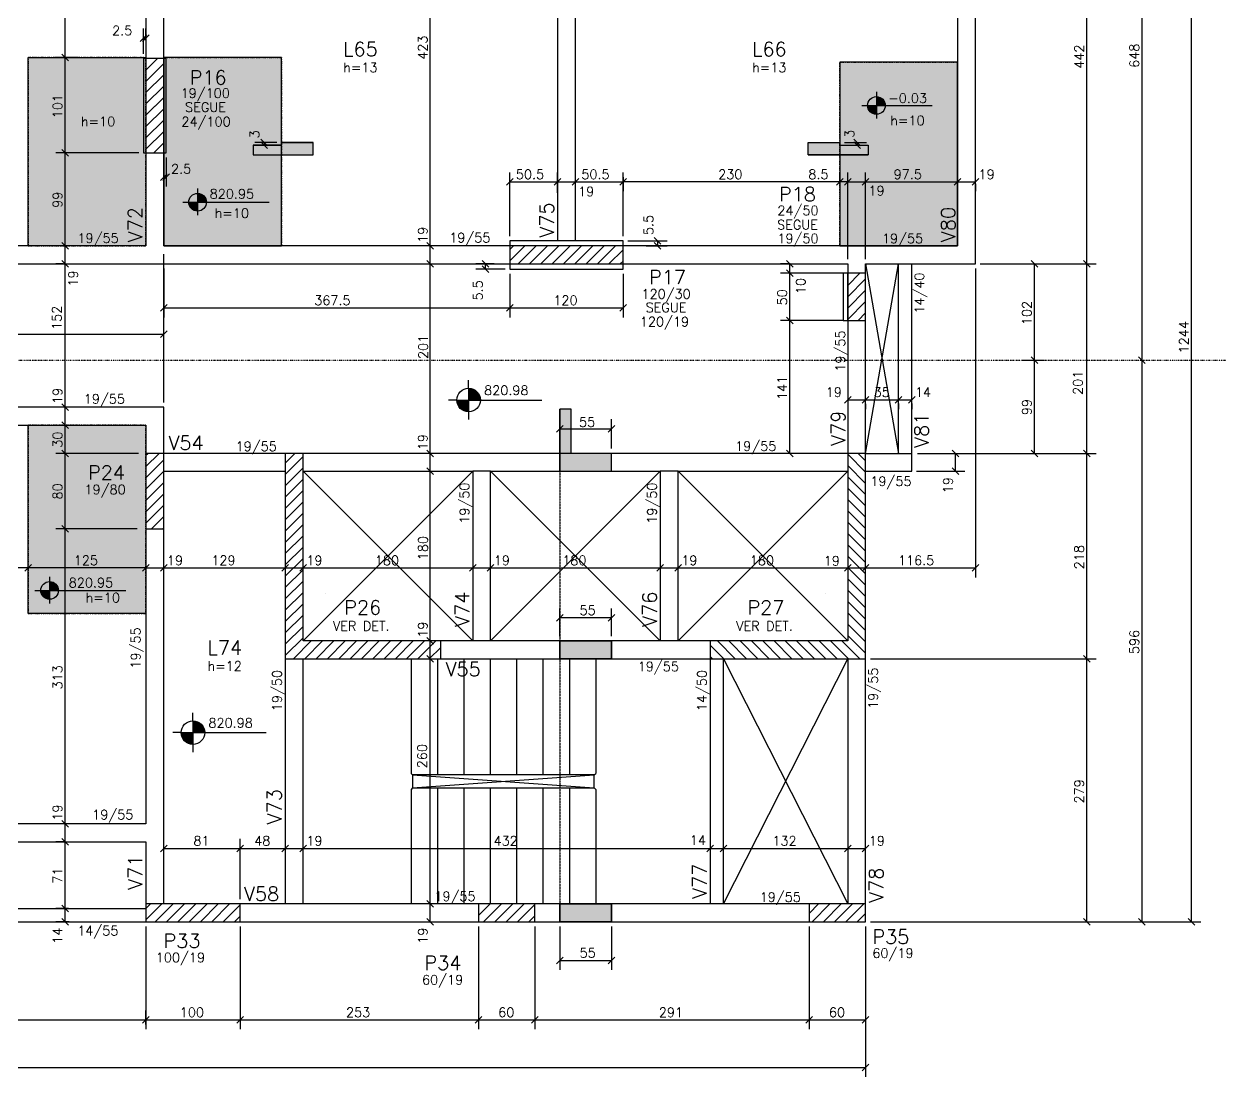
# Model space of a CAD drawing. Extents: x 2105 to 8289, y 869 to 3839.
# Drawn here: x 5250 to 6525, y 1930 to 3047 of the extents above; entities that cross this region are included whole.
import ezdxf

# ---------------------------------------------------------------- set-up
doc = ezdxf.new("R2010")
doc.units = 0
doc.header["$MEASUREMENT"] = 0
doc.linetypes.add('ESTILO_TQS_0004', pattern=[2, 0.5, -0.4, 0.1, -0.4, 0.1, -0.5])
doc.linetypes.add('ESTILO_TQS_0005', pattern=[0.4, 0.3, -0.1])
for name, color, linetype in [('1', 1, 'CONTINUOUS'), ('2', 2, 'CONTINUOUS'), ('3', 3, 'CONTINUOUS'), ('4', 4, 'CONTINUOUS'), ('6', 6, 'CONTINUOUS'), ('7', 7, 'CONTINUOUS'), ('8', 8, 'CONTINUOUS'), ('9', 9, 'CONTINUOUS')]:
    doc.layers.add(name, color=color, linetype=linetype)
doc.styles.get("Standard").update_dxf_attribs({"font": 'ROMANS.SHX'})

msp = doc.modelspace()

# ---------------------------------------------------------------- linework, layer by layer
at = {"layer": '1', "linetype": 'Continuous'}
for p, q in [((5545.86, 2393.021), (5725.86, 2573.021)), ((5545.86, 2573.021), (5725.86, 2393.021)), ((5545.86, 2393.021), (5725.86, 2573.021)), ((5545.86, 2573.021), (5725.86, 2393.021)), ((5744.86, 2393.021), (5924.86, 2573.021)), ((5744.86, 2573.021), (5924.86, 2393.021)), ((5744.86, 2393.021), (5924.86, 2573.021)), ((5744.86, 2573.021), (5924.86, 2393.021)), ((5943.86, 2393.021), (6123.86, 2573.021)), ((5943.86, 2573.021), (6123.86, 2393.021)), ((5943.86, 2393.021), (6123.86, 2573.021)), ((5943.86, 2573.021), (6123.86, 2393.021)), ((5991.86, 2114.021), (6123.86, 2374.021)), ((5991.86, 2374.021), (6123.86, 2114.021)), ((5991.86, 2114.021), (6123.86, 2374.021)), ((5991.86, 2374.021), (6123.86, 2114.021))]:
    msp.add_line(p, q, dxfattribs=at)
at = {"layer": '2', "linetype": 'Continuous'}
for p, q in [((5372.824466, 3029.117384), (5379.895534, 3036.188452)), ((5375.324466, 3029.117384), (5382.395534, 3036.188452)), ((5296.736779, 3008.485466), (5289.665711, 3015.556534)), ((5296.736779, 3008.485466), (5289.665711, 3015.556534)), ((5388.36, 2961.021), (5388.36, 2961.021)), ((5500.8866, 2925.372415), (5507.957668, 2918.301348)), ((5500.8866, 2922.372415), (5507.957668, 2915.301348)), ((6130.255215, 2925.372415), (6137.326283, 2918.301348)), ((6130.255215, 2922.372415), (6137.326283, 2915.301348)), ((5296.736779, 2907.485466), (5289.665711, 2914.556534)), ((5296.736779, 2907.485466), (5289.665711, 2914.556534)), ((5296.736779, 2907.485466), (5289.665711, 2914.556534)), ((5401.395534, 2888.575436), (5394.324466, 2881.504368)), ((5403.895534, 2888.575436), (5396.824466, 2881.504368)), ((5761.824466, 2876.480932), (5768.895534, 2883.552)), ((5812.324466, 2876.480932), (5819.395534, 2883.552)), ((5812.324466, 2876.480932), (5819.395534, 2883.552)), ((5831.324466, 2876.480932), (5838.395534, 2883.552)), ((5831.324466, 2876.480932), (5838.395534, 2883.552)), ((5881.824466, 2876.480932), (5888.895534, 2883.552)), ((5881.824466, 2876.480932), (5888.895534, 2883.552)), ((5888.895534, 2883.552), (5881.824466, 2876.480932)), ((6118.895534, 2883.552), (6111.824466, 2876.480932)), ((6118.895534, 2883.552), (6111.824466, 2876.480932)), ((6120.324466, 2876.480932), (6127.395534, 2883.552)), ((6120.324466, 2876.480932), (6127.395534, 2883.552)), ((6127.395534, 2883.552), (6120.324466, 2876.480932)), ((6139.324466, 2876.480932), (6146.395534, 2883.552)), ((6139.324466, 2876.480932), (6146.395534, 2883.552)), ((6236.824466, 2876.480932), (6243.895534, 2883.552)), ((6236.824466, 2876.480932), (6243.895534, 2883.552)), ((6255.824466, 2876.480932), (6262.895534, 2883.552)), ((5918.529703, 2821.056534), (5925.600771, 2813.985466)), ((5296.736779, 2808.485466), (5289.665711, 2815.556534)), ((5296.736779, 2808.485466), (5289.665711, 2815.556534)), ((5296.736779, 2808.485466), (5289.665711, 2815.556534)), ((5296.736779, 2808.485466), (5289.665711, 2815.556534)), ((5684.280328, 2808.485466), (5677.20926, 2815.556534)), ((5684.280328, 2808.485466), (5677.20926, 2815.556534)), ((5918.529703, 2815.556534), (5925.600771, 2808.485466)), ((5296.736779, 2789.485466), (5289.665711, 2796.556534)), ((5296.736779, 2789.485466), (5289.665711, 2796.556534)), ((5684.280328, 2789.485466), (5677.20926, 2796.556534)), ((5684.280328, 2789.485466), (5677.20926, 2796.556534)), ((5742.767976, 2789.485466), (5735.696908, 2796.556534)), ((6065.852999, 2789.485466), (6058.781931, 2796.556534)), ((6325.46347, 2789.485466), (6318.392402, 2796.556534)), ((6381.04069, 2789.485466), (6373.969622, 2796.556534)), ((6381.04069, 2789.485466), (6373.969622, 2796.556534)), ((5742.767976, 2783.985466), (5735.696908, 2791.056534)), ((6065.852999, 2779.485466), (6058.781931, 2786.556534)), ((6065.852999, 2779.485466), (6058.781931, 2786.556534)), ((6133.36, 2758.021), (6133.36, 2758.021)), ((5394.324466, 2742.785466), (5401.395534, 2749.856534)), ((5761.824466, 2742.785466), (5768.895534, 2749.856534)), ((5761.824466, 2742.785466), (5768.895534, 2749.856534)), ((5881.824466, 2742.785466), (5888.895534, 2749.856534)), ((6065.852999, 2729.485466), (6058.781931, 2736.556534)), ((6065.852999, 2729.485466), (6058.781931, 2736.556534)), ((5394.324466, 2714.898112), (5401.395534, 2721.969179)), ((5394.324466, 2714.898112), (5401.395534, 2721.969179)), ((6325.46347, 2687.485466), (6318.392402, 2694.556534)), ((6325.46347, 2687.485466), (6318.392402, 2694.556534)), ((6432.512801, 2694.556534), (6439.583869, 2687.485466)), ((6432.512801, 2694.556534), (6439.583869, 2687.485466)), ((5296.736779, 2637.485466), (5289.665711, 2644.556534)), ((5296.736779, 2637.485466), (5289.665711, 2644.556534)), ((6120.324466, 2645.332684), (6127.395534, 2652.403752)), ((6139.324466, 2645.332684), (6146.395534, 2652.403752)), ((6139.324466, 2645.332684), (6146.395534, 2652.403752)), ((6174.324466, 2645.332684), (6181.395534, 2652.403752)), ((6174.324466, 2645.332684), (6181.395534, 2652.403752)), ((6188.324466, 2645.332684), (6195.395534, 2652.403752)), ((5296.736779, 2618.485466), (5289.665711, 2625.556534)), ((5296.736779, 2618.485466), (5289.665711, 2625.556534)), ((5814.695379, 2614.613743), (5821.766447, 2621.684811)), ((5869.695379, 2614.613743), (5876.766447, 2621.684811)), ((5296.736779, 2588.485466), (5289.665711, 2595.556534)), ((5296.736779, 2588.485466), (5289.665711, 2595.556534)), ((5684.280328, 2588.485466), (5677.20926, 2595.556534)), ((5684.280328, 2588.485466), (5677.20926, 2595.556534)), ((6065.852999, 2588.485466), (6058.781931, 2595.556534)), ((6241.762123, 2588.485466), (6234.691055, 2595.556534)), ((6325.46347, 2588.485466), (6318.392402, 2595.556534)), ((6381.04069, 2588.485466), (6373.969622, 2595.556534)), ((6381.04069, 2588.485466), (6373.969622, 2595.556534)), ((5684.280328, 2569.485466), (5677.20926, 2576.556534)), ((5684.280328, 2569.485466), (5677.20926, 2576.556534)), ((6241.762123, 2569.485466), (6234.691055, 2576.556534)), ((5388.36, 2562.021), (5388.36, 2562.021)), ((5296.736779, 2508.485466), (5289.665711, 2515.556534)), ((5296.736779, 2508.485466), (5289.665711, 2515.556534)), ((5257.395534, 2474.013118), (5250.324466, 2466.94205)), ((5257.395534, 2474.013118), (5250.324466, 2466.94205)), ((5375.324466, 2466.94205), (5382.395534, 2474.013118)), ((5375.324466, 2466.94205), (5382.395534, 2474.013118)), ((5382.395534, 2474.013118), (5375.324466, 2466.94205)), ((5394.324466, 2466.94205), (5401.395534, 2474.013118)), ((5394.324466, 2466.94205), (5401.395534, 2474.013118)), ((5523.324466, 2466.94205), (5530.395534, 2474.013118)), ((5523.324466, 2466.94205), (5530.395534, 2474.013118)), ((5542.324466, 2466.94205), (5549.395534, 2474.013118)), ((5542.324466, 2466.94205), (5549.395534, 2474.013118)), ((5722.324466, 2466.94205), (5729.395534, 2474.013118)), ((5722.324466, 2466.94205), (5729.395534, 2474.013118)), ((5741.324466, 2466.94205), (5748.395534, 2474.013118)), ((5741.324466, 2466.94205), (5748.395534, 2474.013118)), ((5921.324466, 2466.94205), (5928.395534, 2474.013118)), ((5921.324466, 2466.94205), (5928.395534, 2474.013118)), ((5940.324466, 2466.94205), (5947.395534, 2474.013118)), ((5940.324466, 2466.94205), (5947.395534, 2474.013118)), ((6120.324466, 2466.94205), (6127.395534, 2474.013118)), ((6120.324466, 2466.94205), (6127.395534, 2474.013118)), ((6139.324466, 2466.94205), (6146.395534, 2474.013118)), ((6139.324466, 2466.94205), (6146.395534, 2474.013118)), ((6255.824466, 2466.94205), (6262.895534, 2474.013118)), ((5569.450659, 2443.111659), (5569.450659, 2443.111659)), ((6100.269341, 2443.111659), (6100.269341, 2443.111659)), ((5821.766447, 2421.054588), (5814.695379, 2413.98352)), ((5876.766447, 2421.054588), (5869.695379, 2413.98352)), ((5684.280328, 2389.485466), (5677.20926, 2396.556534)), ((5684.280328, 2389.485466), (5677.20926, 2396.556534)), ((5536.36, 2383.521), (5536.36, 2383.521)), ((5684.280328, 2370.485466), (5677.20926, 2377.556534)), ((5684.280328, 2370.485466), (5677.20926, 2377.556534)), ((6133.36, 2383.521), (6133.36, 2383.521)), ((6381.04069, 2370.485466), (6373.969622, 2377.556534)), ((6381.04069, 2370.485466), (6373.969622, 2377.556534)), ((5296.736779, 2195.485466), (5289.665711, 2202.556534)), ((5296.736779, 2195.485466), (5289.665711, 2202.556534)), ((5296.736779, 2176.485466), (5289.665711, 2183.556534)), ((5296.736779, 2176.485466), (5289.665711, 2183.556534)), ((5394.324466, 2169.37462), (5401.395534, 2176.445688)), ((5475.324466, 2169.37462), (5482.395534, 2176.445688)), ((5475.324466, 2169.37462), (5482.395534, 2176.445688)), ((5523.324466, 2169.37462), (5530.395534, 2176.445688)), ((5523.324466, 2169.37462), (5530.395534, 2176.445688)), ((5542.324466, 2169.37462), (5549.395534, 2176.445688)), ((5542.324466, 2169.37462), (5549.395534, 2176.445688)), ((5974.324466, 2169.37462), (5981.395534, 2176.445688)), ((5974.324466, 2169.37462), (5981.395534, 2176.445688)), ((5988.324466, 2169.37462), (5995.395534, 2176.445688)), ((5988.324466, 2169.37462), (5995.395534, 2176.445688)), ((6120.324466, 2169.37462), (6127.395534, 2176.445688)), ((6120.324466, 2169.37462), (6127.395534, 2176.445688)), ((6139.324466, 2169.37462), (6146.395534, 2176.445688)), ((5296.736779, 2105.485466), (5289.665711, 2112.556534)), ((5296.736779, 2105.485466), (5289.665711, 2112.556534)), ((5684.280328, 2110.485466), (5677.20926, 2117.556534)), ((5684.280328, 2110.485466), (5677.20926, 2117.556534)), ((5296.736779, 2091.485466), (5289.665711, 2098.556534)), ((5428.86, 2104.521), (5428.86, 2104.521)), ((5684.280328, 2091.485466), (5677.20926, 2098.556534)), ((5761.86, 2104.521), (5761.86, 2104.521)), ((6112.86, 2104.521), (6112.86, 2104.521)), ((6381.04069, 2091.485466), (6373.969622, 2098.556534)), ((6432.512801, 2098.556534), (6439.583869, 2091.485466)), ((6492.217499, 2091.485466), (6485.146432, 2098.556534)), ((5814.695379, 2050.584156), (5821.766447, 2057.655224)), ((5869.695379, 2050.584156), (5876.766447, 2057.655224)), ((5375.324466, 1987.434085), (5382.395534, 1994.505152)), ((5375.324466, 1987.434085), (5382.395534, 1994.505152)), ((5375.324466, 1987.434085), (5382.395534, 1994.505152)), ((5475.324466, 1987.434085), (5482.395534, 1994.505152)), ((5475.324466, 1987.434085), (5482.395534, 1994.505152)), ((5728.324466, 1987.434085), (5735.395534, 1994.505152)), ((5728.324466, 1987.434085), (5735.395534, 1994.505152)), ((5788.324466, 1987.434085), (5795.395534, 1994.505152)), ((5788.324466, 1987.434085), (5795.395534, 1994.505152)), ((6079.324466, 1987.434085), (6086.395534, 1994.505152)), ((6079.324466, 1987.434085), (6086.395534, 1994.505152)), ((6139.324466, 1987.434085), (6146.395534, 1994.505152)), ((6139.324466, 1936.870697), (6146.395534, 1943.941765))]:
    msp.add_line(p, q, dxfattribs=at)
at = {"layer": '3', "linetype": 'Continuous'}
for p, q in [((5378.86, 2998.738575), (5391.142425, 3011.021)), ((5378.86, 3010.75939), (5379.12161, 3011.021)), ((5378.86, 2986.717759), (5397.86, 3005.717759)), ((5378.86, 2974.696944), (5397.86, 2993.696944)), ((5378.86, 2962.676129), (5397.86, 2981.676129)), ((6154.307445, 2975.56483), (6154.307445, 2947.355863)), ((5378.86, 2950.655313), (5397.86, 2969.655313)), ((6138.663884, 2961.085447), (6213.435205, 2961.085447)), ((6154.30741, 2960.490846), (6144.93241, 2960.490846)), ((6144.932445, 2961.085447), (6163.682445, 2961.085447)), ((6154.30741, 2959.896209), (6145.008155, 2959.896209)), ((6154.307445, 2970.460447), (6154.307445, 2951.710447)), ((6154.307445, 2970.004936), (6157.194289, 2970.004936)), ((6154.307445, 2969.410299), (6158.618792, 2969.410299)), ((6154.307445, 2968.815662), (6159.611639, 2968.815662)), ((6154.307445, 2968.221017), (6160.388085, 2968.221017)), ((6154.307445, 2967.626425), (6161.023589, 2967.626425)), ((6154.307445, 2967.031788), (6161.555346, 2967.031788)), ((6154.307445, 2966.437142), (6162.004849, 2966.437142)), ((6154.307445, 2965.842505), (6162.385866, 2965.842505)), ((6154.307445, 2965.247868), (6162.707731, 2965.247868)), ((6154.307445, 2964.653232), (6162.977024, 2964.653232)), ((6154.307445, 2964.058595), (6163.198503, 2964.058595)), ((6154.307445, 2963.463994), (6163.375708, 2963.463994)), ((6154.307445, 2962.869357), (6163.511142, 2962.869357)), ((6154.307445, 2962.27472), (6163.6067, 2962.27472)), ((6154.307445, 2961.680083), (6163.682445, 2961.680083)), ((5378.86, 2938.634498), (5397.86, 2957.634498)), ((6154.30741, 2959.301572), (6145.103678, 2959.301572)), ((6154.30741, 2958.706935), (6145.239147, 2958.706935)), ((6154.30741, 2958.112334), (6145.416352, 2958.112334)), ((6154.30741, 2957.517662), (6145.637831, 2957.517662)), ((6154.30741, 2956.923061), (6145.907124, 2956.923061)), ((6154.30741, 2956.328424), (6146.228989, 2956.328424)), ((6154.30741, 2955.733787), (6146.610006, 2955.733787)), ((6154.30741, 2955.13915), (6147.059544, 2955.13915)), ((6154.30741, 2954.544549), (6147.591266, 2954.544549)), ((6154.30741, 2953.949868), (6148.22677, 2953.949868)), ((6154.30741, 2953.355267), (6149.003216, 2953.355267)), ((6154.30741, 2952.76063), (6149.996063, 2952.76063)), ((6154.30741, 2952.165993), (6151.420602, 2952.165993)), ((5378.86, 2926.613683), (5397.86, 2945.613683)), ((5378.86, 2914.592868), (5397.86, 2933.592868)), ((5387.308948, 2911.021), (5397.86, 2921.572052)), ((5433.794324, 2872.971933), (5433.794324, 2844.762966)), ((5418.150763, 2858.49255), (5509.720741, 2858.49255)), ((5433.794289, 2857.897949), (5424.419289, 2857.897949)), ((5424.419324, 2858.49255), (5443.169324, 2858.49255)), ((5433.794324, 2867.86755), (5433.794324, 2849.11755)), ((5433.794324, 2867.412039), (5436.681168, 2867.412039)), ((5433.794324, 2866.817402), (5438.105671, 2866.817402)), ((5433.794324, 2866.222765), (5439.098518, 2866.222765)), ((5433.794324, 2865.62812), (5439.874964, 2865.62812)), ((5433.794324, 2865.033528), (5440.510468, 2865.033528)), ((5433.794324, 2864.438891), (5441.042225, 2864.438891)), ((5433.794324, 2863.844245), (5441.491728, 2863.844245)), ((5433.794324, 2863.249608), (5441.872745, 2863.249608)), ((5433.794324, 2862.654971), (5442.19461, 2862.654971)), ((5433.794324, 2862.060335), (5442.463903, 2862.060335)), ((5433.794324, 2861.465698), (5442.685382, 2861.465698)), ((5433.794324, 2860.871097), (5442.862587, 2860.871097)), ((5433.794324, 2860.27646), (5442.998021, 2860.27646)), ((5433.794324, 2859.681823), (5443.093579, 2859.681823)), ((5433.794324, 2859.087186), (5443.169324, 2859.087186)), ((5433.794289, 2857.303312), (5424.495034, 2857.303312)), ((5433.794289, 2856.708675), (5424.590557, 2856.708675)), ((5433.794289, 2856.114038), (5424.726026, 2856.114038)), ((5433.794289, 2855.519437), (5424.903231, 2855.519437)), ((5433.794289, 2854.924765), (5425.12471, 2854.924765)), ((5433.794289, 2854.330164), (5425.394003, 2854.330164)), ((5433.794289, 2853.735527), (5425.715868, 2853.735527)), ((5433.794289, 2853.14089), (5426.096885, 2853.14089)), ((5433.794289, 2852.546253), (5426.546423, 2852.546253)), ((5433.794289, 2851.951652), (5427.078145, 2851.951652)), ((5433.794289, 2851.356971), (5427.713649, 2851.356971)), ((5433.794289, 2850.76237), (5428.490095, 2850.76237)), ((5433.794289, 2850.167733), (5429.482942, 2850.167733)), ((5433.794289, 2849.573096), (5430.907481, 2849.573096)), ((5765.36, 2796.218626), (5781.162374, 2812.021)), ((5765.36, 2808.239441), (5769.141559, 2812.021)), ((5774.183189, 2793.021), (5793.183189, 2812.021)), ((5786.204005, 2793.021), (5805.204005, 2812.021)), ((5798.22482, 2793.021), (5817.22482, 2812.021)), ((5810.245635, 2793.021), (5829.245635, 2812.021)), ((5822.266451, 2793.021), (5841.266451, 2812.021)), ((5834.287266, 2793.021), (5853.287266, 2812.021)), ((5846.308081, 2793.021), (5865.308081, 2812.021)), ((5858.328896, 2793.021), (5877.328896, 2812.021)), ((5870.349712, 2793.021), (5885.36, 2808.031288)), ((5882.370527, 2793.021), (5885.36, 2796.010473)), ((6123.86, 2770.052537), (6136.828463, 2783.021)), ((6123.86, 2782.073352), (6124.807648, 2783.021)), ((6123.86, 2758.031722), (6142.86, 2777.031722)), ((6123.86, 2746.010906), (6142.86, 2765.010906)), ((6123.86, 2733.990091), (6142.86, 2752.990091)), ((6134.911724, 2733.021), (6142.86, 2740.969276)), ((5721.496316, 2661.119976), (5721.496316, 2669.700729)), ((5721.496316, 2661.119976), (5721.496316, 2636.119976)), ((5721.496316, 2660.512628), (5725.345441, 2660.512628)), ((5721.496316, 2659.719779), (5727.244779, 2659.719779)), ((5721.496316, 2658.92693), (5728.568574, 2658.92693)), ((5721.496316, 2658.134069), (5729.603835, 2658.134069)), ((5721.496316, 2657.34128), (5730.451175, 2657.34128)), ((5721.496316, 2656.54843), (5731.160184, 2656.54843)), ((5721.496316, 2655.75557), (5731.759521, 2655.75557)), ((5721.496316, 2654.96272), (5732.267543, 2654.96272)), ((5721.496316, 2654.169871), (5732.696696, 2654.169871)), ((5708.996316, 2648.619976), (5700.28344, 2648.619976)), ((5721.496268, 2647.827174), (5708.996268, 2647.827174)), ((5708.996316, 2648.619976), (5733.996316, 2648.619976)), ((5721.496268, 2647.034325), (5709.097263, 2647.034325)), ((5721.496268, 2646.241476), (5709.224626, 2646.241476)), ((5721.496268, 2645.448627), (5709.405252, 2645.448627)), ((5721.496268, 2644.655826), (5709.641524, 2644.655826)), ((5721.496268, 2643.862929), (5709.93683, 2643.862929)), ((5721.496268, 2643.070128), (5710.295888, 2643.070128)), ((5721.496268, 2642.277278), (5710.725042, 2642.277278)), ((5721.496268, 2641.484429), (5711.233064, 2641.484429)), ((5721.496316, 2653.377022), (5733.055755, 2653.377022)), ((5721.496316, 2652.584173), (5733.35106, 2652.584173)), ((5721.496316, 2651.791372), (5733.587333, 2651.791372)), ((5721.496316, 2650.998523), (5733.767911, 2650.998523)), ((5721.496316, 2650.205674), (5733.895322, 2650.205674)), ((5721.496316, 2649.412825), (5733.996316, 2649.412825)), ((5733.996316, 2648.619976), (5799.30244, 2648.619976)), ((5721.496268, 2640.69158), (5711.832448, 2640.69158)), ((5721.496268, 2639.898779), (5712.54141, 2639.898779)), ((5721.496268, 2639.10587), (5713.388749, 2639.10587)), ((5721.496268, 2638.313069), (5714.42401, 2638.313069)), ((5721.496268, 2637.52022), (5715.747806, 2637.52022)), ((5721.496268, 2636.727371), (5717.647191, 2636.727371)), ((5721.496316, 2636.119976), (5721.496316, 2627.899911)), ((5378.86, 2578.01004), (5392.87096, 2592.021)), ((5378.86, 2590.030855), (5380.850145, 2592.021)), ((5526.86, 2581.760256), (5537.120744, 2592.021)), ((6123.86, 2591.231078), (6142.86, 2572.231078)), ((6135.090893, 2592.021), (6142.86, 2584.251893)), ((6142.86, 2592.021), (6191.86, 2592.021)), ((5378.86, 2565.989224), (5397.86, 2584.989224)), ((5526.86, 2569.739441), (5545.86, 2588.739441)), ((6123.86, 2579.210263), (6142.86, 2560.210263)), ((5378.86, 2553.968409), (5397.86, 2572.968409)), ((5526.86, 2557.718626), (5545.86, 2576.718626)), ((5526.86, 2545.697811), (5545.86, 2564.697811)), ((6123.86, 2567.189448), (6142.86, 2548.189448)), ((6142.86, 2573.021), (6191.86, 2573.021)), ((5378.86, 2541.947594), (5397.86, 2560.947594)), ((5526.86, 2533.676995), (5545.86, 2552.676995)), ((6123.86, 2555.168632), (6142.86, 2536.168632)), ((5378.86, 2529.926779), (5397.86, 2548.926779)), ((5526.86, 2521.65618), (5545.86, 2540.65618)), ((6123.86, 2543.147817), (6142.86, 2524.147817)), ((5378.86, 2517.905963), (5397.86, 2536.905963)), ((5526.86, 2509.635365), (5545.86, 2528.635365)), ((6123.86, 2531.127002), (6142.86, 2512.127002)), ((5384.995852, 2512.021), (5397.86, 2524.885148)), ((5526.86, 2497.614549), (5545.86, 2516.614549)), ((6123.86, 2519.106186), (6142.86, 2500.106186)), ((5397.016667, 2512.021), (5397.86, 2512.864333)), ((5526.86, 2485.593734), (5545.86, 2504.593734)), ((6123.86, 2507.085371), (6142.86, 2488.085371)), ((5526.86, 2473.572919), (5545.86, 2492.572919)), ((6123.86, 2495.064556), (6142.86, 2476.064556)), ((5526.86, 2461.552104), (5545.86, 2480.552104)), ((6123.86, 2483.043741), (6142.86, 2464.043741)), ((5526.86, 2449.531288), (5545.86, 2468.531288)), ((6123.86, 2471.022925), (6142.86, 2452.022925)), ((5276.778488, 2461.024657), (5276.778488, 2432.815689)), ((5276.778488, 2455.920273), (5276.778488, 2437.170273)), ((5276.778488, 2455.464762), (5279.665332, 2455.464762)), ((5276.778488, 2454.870125), (5281.089835, 2454.870125)), ((5276.778488, 2454.275489), (5282.082681, 2454.275489)), ((5276.778488, 2453.680843), (5282.859127, 2453.680843)), ((5276.778488, 2453.086251), (5283.494632, 2453.086251)), ((5276.778488, 2452.491614), (5284.026389, 2452.491614)), ((5276.778488, 2451.896968), (5284.475891, 2451.896968)), ((5276.778488, 2451.302331), (5284.856908, 2451.302331)), ((5276.778488, 2450.707695), (5285.178773, 2450.707695)), ((5276.778488, 2450.113058), (5285.448067, 2450.113058)), ((5276.778488, 2449.518421), (5285.669546, 2449.518421)), ((5526.86, 2437.510473), (5545.86, 2456.510473)), ((6123.86, 2459.00211), (6142.86, 2440.00211)), ((5261.134927, 2446.545273), (5357.809994, 2446.545273)), ((5276.778452, 2445.950672), (5267.403452, 2445.950672)), ((5267.403488, 2446.545273), (5286.153488, 2446.545273)), ((5276.778452, 2445.356035), (5267.479198, 2445.356035)), ((5276.778452, 2444.761398), (5267.57472, 2444.761398)), ((5276.778452, 2444.166761), (5267.71019, 2444.166761)), ((5276.778452, 2443.57216), (5267.887394, 2443.57216)), ((5276.778452, 2442.977488), (5268.108873, 2442.977488)), ((5276.778452, 2442.382887), (5268.378167, 2442.382887)), ((5276.778452, 2441.78825), (5268.700032, 2441.78825)), ((5276.778452, 2441.193613), (5269.081049, 2441.193613)), ((5276.778452, 2440.598976), (5269.530587, 2440.598976)), ((5276.778452, 2440.004375), (5270.062308, 2440.004375)), ((5276.778452, 2439.409694), (5270.697813, 2439.409694)), ((5276.778452, 2438.815093), (5271.474259, 2438.815093)), ((5276.778452, 2438.220456), (5272.467105, 2438.220456)), ((5276.778452, 2437.625819), (5273.891644, 2437.625819)), ((5276.778488, 2448.92382), (5285.846751, 2448.92382)), ((5276.778488, 2448.329183), (5285.982184, 2448.329183)), ((5276.778488, 2447.734546), (5286.077742, 2447.734546)), ((5276.778488, 2447.13991), (5286.153488, 2447.13991)), ((5526.86, 2425.489658), (5545.86, 2444.489658)), ((6123.86, 2446.981295), (6142.86, 2427.981295)), ((5526.86, 2413.468842), (5545.86, 2432.468842)), ((6123.86, 2434.960479), (6142.86, 2415.960479)), ((5526.86, 2401.448027), (5545.86, 2420.448027)), ((6123.86, 2422.939664), (6142.86, 2403.939664)), ((5526.86, 2389.427212), (5545.86, 2408.427212)), ((6123.86, 2410.918849), (6142.86, 2391.918849)), ((6123.86, 2398.898034), (6142.86, 2379.898034)), ((5526.86, 2377.406397), (5545.86, 2396.406397)), ((5535.495419, 2374.021), (5554.495419, 2393.021)), ((5547.516234, 2374.021), (5566.516234, 2393.021)), ((5559.537049, 2374.021), (5578.537049, 2393.021)), ((5571.557865, 2374.021), (5590.557865, 2393.021)), ((5583.57868, 2374.021), (5602.57868, 2393.021)), ((5595.599495, 2374.021), (5614.599495, 2393.021)), ((5607.62031, 2374.021), (5626.62031, 2393.021)), ((5619.641126, 2374.021), (5638.641126, 2393.021)), ((5631.661941, 2374.021), (5650.661941, 2393.021)), ((5643.682756, 2374.021), (5662.682756, 2393.021)), ((5655.703571, 2374.021), (5674.703571, 2393.021)), ((5667.724387, 2374.021), (5686.724387, 2393.021)), ((5679.745202, 2374.021), (5691.86, 2386.135798)), ((5977.86, 2388.627435), (5992.466435, 2374.021)), ((5985.48725, 2393.021), (6004.48725, 2374.021)), ((5997.508066, 2393.021), (6016.508066, 2374.021)), ((6009.528881, 2393.021), (6028.528881, 2374.021)), ((6021.549696, 2393.021), (6040.549696, 2374.021)), ((6033.570511, 2393.021), (6052.570511, 2374.021)), ((6045.591327, 2393.021), (6064.591327, 2374.021)), ((6057.612142, 2393.021), (6076.612142, 2374.021)), ((6069.632957, 2393.021), (6088.632957, 2374.021)), ((6081.653773, 2393.021), (6100.653773, 2374.021)), ((6093.674588, 2393.021), (6112.674588, 2374.021)), ((6105.695403, 2393.021), (6124.695403, 2374.021)), ((6117.716218, 2393.021), (6136.716218, 2374.021)), ((5691.766017, 2374.021), (5691.86, 2374.114983)), ((5977.86, 2376.60662), (5980.44562, 2374.021)), ((5428.872768, 2308.203278), (5428.872768, 2316.784031)), ((5428.872768, 2308.203278), (5428.872768, 2283.203278)), ((5428.872768, 2307.595931), (5432.721893, 2307.595931)), ((5428.872768, 2306.803082), (5434.621231, 2306.803082)), ((5428.872768, 2306.010233), (5435.945026, 2306.010233)), ((5428.872768, 2305.217372), (5436.980287, 2305.217372)), ((5428.872768, 2304.424582), (5437.827627, 2304.424582)), ((5428.872768, 2303.631733), (5438.536636, 2303.631733)), ((5428.872768, 2302.838872), (5439.135972, 2302.838872)), ((5428.872768, 2302.046023), (5439.643995, 2302.046023)), ((5428.872768, 2301.253174), (5440.073148, 2301.253174)), ((5428.872768, 2300.460325), (5440.432207, 2300.460325)), ((5428.872768, 2299.667476), (5440.727512, 2299.667476)), ((5428.872768, 2298.874674), (5440.963785, 2298.874674)), ((5428.872768, 2298.081825), (5441.144363, 2298.081825)), ((5428.872768, 2297.288976), (5441.271774, 2297.288976)), ((5428.872768, 2296.496127), (5441.372768, 2296.496127)), ((5416.372768, 2295.703278), (5407.659892, 2295.703278)), ((5428.87272, 2294.910477), (5416.37272, 2294.910477)), ((5416.372768, 2295.703278), (5441.372768, 2295.703278)), ((5428.87272, 2294.117628), (5416.473714, 2294.117628)), ((5428.87272, 2293.324779), (5416.601078, 2293.324779)), ((5428.87272, 2292.53193), (5416.781703, 2292.53193)), ((5428.87272, 2291.739128), (5417.017976, 2291.739128)), ((5428.87272, 2290.946231), (5417.313281, 2290.946231)), ((5428.87272, 2290.15343), (5417.67234, 2290.15343)), ((5428.87272, 2289.360581), (5418.101493, 2289.360581)), ((5428.87272, 2288.567732), (5418.609516, 2288.567732)), ((5428.87272, 2287.774883), (5419.2089, 2287.774883)), ((5428.87272, 2286.982082), (5419.917861, 2286.982082)), ((5428.87272, 2286.189173), (5420.765201, 2286.189173)), ((5428.87272, 2285.396371), (5421.800462, 2285.396371)), ((5428.87272, 2284.603522), (5423.124258, 2284.603522)), ((5428.87272, 2283.810673), (5425.023643, 2283.810673)), ((5441.372768, 2295.703278), (5506.678892, 2295.703278)), ((5428.872768, 2283.203278), (5428.872768, 2274.983213)), ((4989.36, 2109.021), (5378.86, 2109.021)), ((5378.86, 2097.177429), (5395.703571, 2114.021)), ((5378.86, 2109.198244), (5383.682756, 2114.021)), ((5388.724387, 2095.021), (5407.724387, 2114.021)), ((5400.745202, 2095.021), (5419.745202, 2114.021)), ((5412.766017, 2095.021), (5431.766017, 2114.021)), ((5424.786833, 2095.021), (5443.786833, 2114.021)), ((5436.807648, 2095.021), (5455.807648, 2114.021)), ((5448.828463, 2095.021), (5467.828463, 2114.021)), ((5460.849278, 2095.021), (5478.86, 2113.031722)), ((5731.86, 2101.573785), (5744.307215, 2114.021)), ((5731.86, 2113.594601), (5732.286399, 2114.021)), ((5737.32803, 2095.021), (5756.32803, 2114.021)), ((5749.348845, 2095.021), (5768.348845, 2114.021)), ((5761.36966, 2095.021), (5780.36966, 2114.021)), ((5773.390476, 2095.021), (5791.86, 2113.490524)), ((6082.86, 2103.970142), (6092.910858, 2114.021)), ((6085.931673, 2095.021), (6104.931673, 2114.021)), ((6097.952488, 2095.021), (6116.952488, 2114.021)), ((6109.973304, 2095.021), (6128.973304, 2114.021)), ((6121.994119, 2095.021), (6140.994119, 2114.021)), ((4960.86, 2095.021), (5378.86, 2095.021)), ((5472.870094, 2095.021), (5478.86, 2101.010906)), ((5785.411291, 2095.021), (5791.86, 2101.469709)), ((6134.014934, 2095.021), (6142.86, 2103.866066))]:
    msp.add_line(p, q, dxfattribs=at)
for points in [[(5378.86, 3235.021), (5378.86, 3011.021)], [(5397.86, 3011.021), (5397.86, 3235.021)], [(5815.86, 3235.021), (5815.86, 2817.521)], [(5834.86, 2817.521), (5834.86, 3235.021)], [(6240.36, 3235.021), (6240.36, 2812.021)], [(6240.36, 3235.021), (6240.36, 2873.021)], [(6259.36, 2793.021), (6259.36, 3235.021)], [(5378.86, 2911.021), (5378.86, 2812.021)], [(5378.86, 2911.021), (5378.86, 2812.021)], [(5397.86, 2812.021), (5397.86, 2911.021)], [(5397.86, 2812.021), (5397.86, 2911.021)], [(5378.86, 2812.021), (4960.86, 2812.021)], [(5765.36, 2812.021), (5397.86, 2812.021)], [(6133.36, 2812.021), (5885.36, 2812.021)], [(6240.36, 2812.021), (6133.36, 2812.021)], [(6240.36, 2812.021), (6133.36, 2812.021)], [(4951.36, 2793.021), (5388.36, 2793.021)], [(5388.36, 2793.021), (5765.36, 2793.021)], [(5885.36, 2793.021), (6123.86, 2793.021)], [(6123.86, 2793.021), (6123.86, 2783.021)], [(6142.86, 2793.021), (6259.36, 2793.021)], [(6142.86, 2783.021), (6142.86, 2793.021)], [(6177.86, 2592.021), (6177.86, 2793.021)], [(6191.86, 2573.021), (6191.86, 2793.021)], [(6123.86, 2733.021), (6123.86, 2592.021)], [(6142.86, 2592.021), (6142.86, 2733.021)], [(5397.86, 2641.021), (4951.36, 2641.021)], [(5397.86, 2592.021), (5397.86, 2641.021)], [(4960.86, 2622.021), (5378.86, 2622.021)], [(5378.86, 2622.021), (5378.86, 2592.021)], [(5378.86, 2622.021), (5378.86, 2592.021)], [(5526.86, 2592.021), (5397.86, 2592.021)], [(5735.36, 2592.021), (5545.86, 2592.021)], [(5934.36, 2592.021), (5735.36, 2592.021)], [(6123.86, 2592.021), (5934.36, 2592.021)], [(5397.86, 2573.021), (5526.86, 2573.021)], [(5545.86, 2573.021), (5725.86, 2573.021)], [(5725.86, 2573.021), (5725.86, 2393.021)], [(5744.86, 2573.021), (5725.86, 2573.021)], [(5744.86, 2573.021), (5924.86, 2573.021)], [(5744.86, 2393.021), (5744.86, 2573.021)], [(5924.86, 2573.021), (5924.86, 2393.021)], [(5943.86, 2573.021), (5924.86, 2573.021)], [(5943.86, 2573.021), (6123.86, 2573.021)], [(5943.86, 2393.021), (5943.86, 2573.021)], [(5378.86, 2512.021), (5378.86, 2199.021)], [(5397.86, 2189.521), (5397.86, 2512.021)], [(5725.86, 2393.021), (5691.86, 2393.021)], [(5744.86, 2393.021), (5725.86, 2393.021)], [(5924.86, 2393.021), (5744.86, 2393.021)], [(5943.86, 2393.021), (5924.86, 2393.021)], [(5977.86, 2393.021), (5943.86, 2393.021)], [(5526.86, 2374.021), (5526.86, 2114.021)], [(5545.86, 2114.021), (5545.86, 2374.021)], [(5691.86, 2374.021), (5934.36, 2374.021)], [(5934.36, 2374.021), (5977.86, 2374.021)], [(5977.86, 2374.021), (5977.86, 2114.021)], [(5991.86, 2114.021), (5991.86, 2374.021)], [(6123.86, 2374.021), (6123.86, 2114.021)], [(6142.86, 2114.021), (6142.86, 2374.021)], [(5378.86, 2199.021), (4960.86, 2199.021)], [(5397.86, 2114.021), (5397.86, 2189.521)], [(4960.86, 2180.021), (5378.86, 2180.021)], [(5378.86, 2180.021), (5378.86, 2114.021)], [(5526.86, 2114.021), (5478.86, 2114.021)], [(5545.86, 2114.021), (5526.86, 2114.021)], [(5731.86, 2114.021), (5545.86, 2114.021)], [(5977.86, 2114.021), (5791.86, 2114.021)], [(5991.86, 2114.021), (5977.86, 2114.021)], [(6082.86, 2114.021), (5991.86, 2114.021)], [(5478.86, 2095.021), (5536.36, 2095.021)], [(5536.36, 2095.021), (5731.86, 2095.021)], [(5791.86, 2095.021), (5984.86, 2095.021)], [(5984.86, 2095.021), (6082.86, 2095.021)]]:
    msp.add_lwpolyline(points, dxfattribs=at)
at = {"layer": '3', "linetype": 'ESTILO_TQS_0004'}
for points in [[(5253.86, 2812.021), (5378.86, 2812.021), (5378.86, 3012.021), (5253.86, 3012.021), (5253.86, 2812.021)], [(5397.86, 3012.021), (5522.86, 3012.021), (5522.86, 2812.021), (5397.86, 2812.021), (5397.86, 3012.021)], [(6115.36, 3007.021), (6240.36, 3007.021), (6240.36, 2812.021), (6115.36, 2812.021), (6115.36, 3007.021)], [(5378.86, 2622.021), (5253.86, 2622.021), (5253.86, 2422.021), (5378.86, 2422.021), (5378.86, 2622.021)]]:
    msp.add_lwpolyline(points, dxfattribs=at)
at = {"layer": '3', "linetype": 'Continuous'}
for centre, radius in [((6154.307445, 2961.085447), 9.375), ((5433.794324, 2858.49255), 9.375), ((5721.496316, 2648.619976), 12.5), ((5276.778488, 2446.545273), 9.375), ((5428.872768, 2295.703278), 12.5)]:
    msp.add_circle(centre, radius, dxfattribs=at)
at = {"layer": '6', "linetype": 'Continuous'}
for p, q in [((5522.86, 2921.836881), (5556.391457, 2921.836881)), ((5522.86, 2918.836881), (5522.86, 2921.836881)), ((5541.86, 2921.836881), (5541.86, 2921.836881)), ((6081.828543, 2921.836881), (6115.36, 2921.836881)), ((6096.36, 2921.836881), (6096.36, 2921.836881)), ((6115.36, 2918.836881), (6115.36, 2921.836881)), ((5492.86, 2918.836881), (5522.86, 2918.836881)), ((5492.86, 2908.836881), (5556.391457, 2908.836881)), ((6081.828543, 2908.836881), (6145.36, 2908.836881)), ((6115.36, 2918.836881), (6145.36, 2918.836881)), ((5818.230913, 2592.021), (5818.230913, 2639.075447)), ((5830.230913, 2592.021), (5830.230913, 2639.075447)), ((5818.230913, 2573.021), (5818.230913, 2592.021)), ((5873.230913, 2592.021), (5830.230913, 2592.021)), ((5873.230913, 2573.021), (5873.230913, 2592.021)), ((5818.230913, 2573.021), (5873.230913, 2573.021))]:
    msp.add_line(p, q, dxfattribs=at)
for points in [[(5818.230913, 2374.021), (5873.230913, 2374.021), (5873.230913, 2393.021), (5818.230913, 2393.021), (5818.230913, 2374.021)], [(5818.230913, 2095.021), (5873.230913, 2095.021), (5873.230913, 2114.021), (5818.230913, 2114.021), (5818.230913, 2095.021)]]:
    msp.add_lwpolyline(points, dxfattribs=at)
at = {"layer": '7', "linetype": 'Continuous'}
for points in [[(5376.36, 2911.021), (5400.36, 2911.021), (5400.36, 3011.021), (5376.36, 3011.021), (5376.36, 2911.021)], [(5378.86, 2911.021), (5397.86, 2911.021), (5397.86, 3011.021), (5378.86, 3011.021), (5378.86, 2911.021)], [(5765.36, 2787.521), (5885.36, 2787.521), (5885.36, 2817.521), (5765.36, 2817.521), (5765.36, 2787.521)], [(5765.36, 2793.021), (5885.36, 2793.021), (5885.36, 2812.021), (5765.36, 2812.021), (5765.36, 2793.021)], [(6123.86, 2783.021), (6118.86, 2783.021), (6118.86, 2733.021), (6123.86, 2733.021), (6123.86, 2783.021)], [(6123.86, 2733.021), (6142.86, 2733.021), (6142.86, 2783.021), (6123.86, 2783.021), (6123.86, 2733.021)], [(5378.86, 2512.021), (5397.86, 2512.021), (5397.86, 2592.021), (5378.86, 2592.021), (5378.86, 2512.021)], [(5526.86, 2374.021), (5691.86, 2374.021), (5691.86, 2393.021), (5545.86, 2393.021), (5545.86, 2592.021), (5526.86, 2592.021), (5526.86, 2374.021)], [(6142.86, 2374.021), (6142.86, 2592.021), (6123.86, 2592.021), (6123.86, 2393.021), (5977.86, 2393.021), (5977.86, 2374.021), (6142.86, 2374.021)], [(5378.86, 2095.021), (5478.86, 2095.021), (5478.86, 2114.021), (5378.86, 2114.021), (5378.86, 2095.021)], [(5731.86, 2095.021), (5791.86, 2095.021), (5791.86, 2114.021), (5731.86, 2114.021), (5731.86, 2095.021)], [(6082.86, 2095.021), (6142.86, 2095.021), (6142.86, 2114.021), (6082.86, 2114.021), (6082.86, 2095.021)]]:
    msp.add_lwpolyline(points, dxfattribs=at)
at = {"layer": '8', "linetype": 'Continuous'}
for points in [[(5492.86, 2908.836881), (5556.391457, 2908.836881), (5556.391457, 2921.836881), (5522.86, 2921.836881), (5522.86, 2918.836881), (5492.86, 2918.836881), (5492.86, 2908.836881)], [(6145.36, 2908.836881), (6081.828543, 2908.836881), (6081.828543, 2921.836881), (6115.36, 2921.836881), (6115.36, 2918.836881), (6145.36, 2918.836881), (6145.36, 2908.836881)], [(5818.230913, 2639.075447), (5818.230913, 2573.021), (5873.230913, 2573.021), (5873.230913, 2592.021), (5830.230913, 2592.021), (5830.230913, 2639.075447), (5818.230913, 2639.075447)], [(5818.230913, 2393.021), (5873.230913, 2393.021), (5873.230913, 2374.021), (5818.230913, 2374.021), (5818.230913, 2393.021)], [(5818.230913, 2114.021), (5873.230913, 2114.021), (5873.230913, 2095.021), (5818.230913, 2095.021), (5818.230913, 2114.021)]]:
    msp.add_lwpolyline(points, dxfattribs=at)
for points in [[(5556.391457, 2921.836881), (5522.86, 2921.836881), (5556.391457, 2908.836881)], [(5522.86, 2921.836881), (5522.86, 2918.836881), (5556.391457, 2908.836881)], [(6115.36, 2921.836881), (6081.828543, 2908.836881), (6081.828543, 2921.836881)], [(6115.36, 2918.836881), (6081.828543, 2908.836881), (6115.36, 2921.836881)], [(5522.86, 2918.836881), (5492.86, 2918.836881), (5556.391457, 2908.836881)], [(5492.86, 2918.836881), (5492.86, 2908.836881), (5556.391457, 2908.836881)], [(6115.36, 2918.836881), (6145.36, 2908.836881), (6081.828543, 2908.836881)], [(6145.36, 2918.836881), (6145.36, 2908.836881), (6115.36, 2918.836881)], [(5830.230913, 2639.075447), (5818.230913, 2639.075447), (5830.230913, 2592.021)], [(5818.230913, 2639.075447), (5818.230913, 2573.021), (5830.230913, 2592.021)], [(5818.230913, 2573.021), (5873.230913, 2573.021), (5830.230913, 2592.021)], [(5873.230913, 2573.021), (5873.230913, 2592.021), (5830.230913, 2592.021)], [(5873.230913, 2393.021), (5873.230913, 2374.021), (5818.230913, 2393.021)], [(5873.230913, 2374.021), (5818.230913, 2374.021), (5818.230913, 2393.021)], [(5818.230913, 2393.021), (5818.230913, 2393.021), (5818.230913, 2374.021)], [(5873.230913, 2114.021), (5873.230913, 2095.021), (5818.230913, 2114.021)], [(5873.230913, 2095.021), (5818.230913, 2095.021), (5818.230913, 2114.021)], [(5818.230913, 2114.021), (5818.230913, 2114.021), (5818.230913, 2095.021)]]:
    msp.add_solid(points, dxfattribs=at)
at = {"layer": '9', "linetype": 'Continuous'}
for p, q in [((6436.048335, 3339.021), (6436.048335, 2691.021)), ((6488.681966, 2095.021), (6488.681966, 3339.021)), ((5293.201245, 3012.021), (5293.201245, 3235.021)), ((5680.744794, 2812.021), (5680.744794, 3235.021)), ((6377.505156, 2793.021), (6377.505156, 3235.021)), ((5376.36, 3016.021), (5376.36, 3042.652918)), ((5378.86, 3030.569271), (5378.86, 3042.652918)), ((5376.36, 3032.652918), (5378.86, 3032.652918)), ((5306.871185, 3012.021), (5283.201245, 3012.021)), ((5293.201245, 2911.021), (5293.201245, 3012.021)), ((5517.86, 2921.836881), (5494.422134, 2921.836881)), ((5504.422134, 2921.836881), (5504.422134, 2918.836881)), ((6120.36, 2921.836881), (6143.790749, 2921.836881)), ((6133.790749, 2921.836881), (6133.790749, 2918.836881)), ((5371.36, 2911.021), (5283.201245, 2911.021)), ((5313.359512, 2911.021), (5283.201245, 2911.021)), ((5293.201245, 2812.021), (5293.201245, 2911.021)), ((5511.077768, 2918.836881), (5494.422134, 2918.836881)), ((6130.040191, 2918.836881), (6143.790749, 2918.836881)), ((5400.36, 2906.021), (5400.36, 2875.039902)), ((5397.86, 2887.579017), (5397.86, 2875.039902)), ((5400.36, 2885.039902), (5397.86, 2885.039902)), ((5765.36, 2822.521), (5765.36, 2890.016466)), ((5815.86, 2868.316769), (5815.86, 2890.016466)), ((5885.36, 2822.521), (5885.36, 2890.016466)), ((5885.36, 2824.521), (5885.36, 2890.016466)), ((5885.36, 2885.016466), (5885.36, 2870.016466)), ((6115.36, 2878.173376), (6115.36, 2890.016466)), ((6123.86, 2798.021), (6123.86, 2890.016466)), ((6123.86, 2879.078471), (6123.86, 2890.016466)), ((6142.86, 2798.021), (6142.86, 2890.016466)), ((5765.36, 2880.016466), (5815.86, 2880.016466)), ((5815.86, 2880.016466), (5834.86, 2880.016466)), ((5834.86, 2880.016466), (5885.36, 2880.016466)), ((6115.36, 2880.016466), (5885.36, 2880.016466)), ((6123.86, 2880.016466), (6115.36, 2880.016466)), ((6123.86, 2880.016466), (6142.86, 2880.016466)), ((6142.86, 2880.016466), (6240.36, 2880.016466)), ((6240.36, 2880.016466), (6259.36, 2880.016466)), ((6240.36, 2878.095768), (6240.36, 2870.016466)), ((6259.36, 2878.095768), (6259.36, 2870.016466)), ((5293.201245, 2793.021), (5293.201245, 2812.021)), ((5680.744794, 2793.021), (5680.744794, 2812.021)), ((5890.36, 2817.521), (5932.065237, 2817.521)), ((5909.945909, 2812.021), (5932.065237, 2812.021)), ((5922.065237, 2817.521), (5922.065237, 2812.021)), ((5397.86, 2646.021), (5397.86, 2803.471691)), ((5291.266272, 2793.021), (5283.201245, 2793.021)), ((5293.201245, 2641.021), (5293.201245, 2793.021)), ((5397.86, 2788.021), (5397.86, 2736.321)), ((5680.744794, 2592.021), (5680.744794, 2793.021)), ((5748.750349, 2793.021), (5729.232442, 2793.021)), ((5760.36, 2787.521), (5729.232442, 2787.521)), ((5739.232442, 2787.521), (5739.232442, 2793.021)), ((5765.36, 2782.521), (5765.36, 2736.321)), ((5885.36, 2782.521), (5885.36, 2736.321)), ((6062.617397, 2793.021), (6052.317465, 2793.021)), ((6118.86, 2783.021), (6052.317465, 2783.021)), ((6062.317465, 2783.021), (6062.317465, 2793.021)), ((6062.317465, 2733.021), (6062.317465, 2783.021)), ((6142.86, 2793.021), (6177.86, 2592.021)), ((6142.86, 2592.021), (6177.86, 2793.021)), ((6259.36, 2788.021), (6259.36, 2460.477584)), ((6264.36, 2793.021), (6387.505156, 2793.021)), ((6321.927936, 2691.021), (6321.927936, 2793.021)), ((6323.738208, 2793.021), (6331.927936, 2793.021)), ((6377.505156, 2592.021), (6377.505156, 2793.021)), ((5397.86, 2746.321), (5765.36, 2746.321)), ((5765.36, 2746.321), (5885.36, 2746.321)), ((6118.86, 2733.021), (6052.317465, 2733.021)), ((6062.317465, 2592.021), (6062.317465, 2733.021)), ((4983.86, 2718.433645), (5397.86, 2718.433645)), ((6308.321187, 2691.021), (6331.927936, 2691.021)), ((6321.927936, 2592.021), (6321.927936, 2691.021)), ((6436.048335, 2691.021), (6436.048335, 2095.021)), ((5290.868323, 2641.021), (5283.201245, 2641.021)), ((5293.201245, 2622.021), (5293.201245, 2641.021)), ((6123.86, 2648.868218), (6142.86, 2648.868218)), ((6123.86, 2646.319646), (6123.86, 2638.868218)), ((6142.86, 2648.868218), (6177.86, 2648.868218)), ((6142.86, 2644.642353), (6142.86, 2638.868218)), ((6177.86, 2648.868218), (6191.86, 2648.868218)), ((6177.86, 2644.771376), (6177.86, 2638.868218)), ((6191.86, 2644.771376), (6191.86, 2638.868218)), ((5818.230913, 2597.021), (5818.230913, 2628.149277)), ((5873.230913, 2597.021), (5873.230913, 2628.149277)), ((5291.273449, 2622.021), (5303.201245, 2622.021)), ((5293.201245, 2592.021), (5293.201245, 2622.021)), ((5818.230913, 2618.149277), (5873.230913, 2618.149277)), ((5371.221395, 2592.021), (5283.201245, 2592.021)), ((5293.201245, 2512.021), (5293.201245, 2592.021)), ((5680.744794, 2573.021), (5680.744794, 2592.021)), ((6071.944296, 2592.021), (6052.317465, 2592.021)), ((6197.92379, 2592.021), (6387.505156, 2592.021)), ((6233.222111, 2592.021), (6248.226589, 2592.021)), ((6238.226589, 2573.021), (6238.226589, 2592.021)), ((6305.131459, 2592.021), (6331.927936, 2592.021)), ((6377.505156, 2374.021), (6377.505156, 2592.021)), ((5680.744794, 2393.021), (5680.744794, 2573.021)), ((6196.86, 2573.021), (6248.226589, 2573.021)), ((5369.792307, 2512.021), (5283.201245, 2512.021)), ((5293.201245, 2199.021), (5293.201245, 2512.021)), ((5253.86, 2470.477584), (4960.86, 2470.477584)), ((5378.86, 2470.477584), (5253.86, 2470.477584)), ((5378.86, 2470.477584), (5397.86, 2470.477584)), ((5397.86, 2470.477584), (5526.86, 2470.477584)), ((5526.86, 2470.477584), (5545.86, 2470.477584)), ((5545.86, 2470.477584), (5725.86, 2470.477584)), ((5725.86, 2470.477584), (5744.86, 2470.477584)), ((5744.86, 2470.477584), (5924.86, 2470.477584)), ((5924.86, 2470.477584), (5943.86, 2470.477584)), ((5943.86, 2470.477584), (6123.86, 2470.477584)), ((6123.86, 2470.477584), (6142.86, 2470.477584)), ((6142.86, 2470.477584), (6259.36, 2470.477584)), ((5818.230913, 2398.021), (5818.230913, 2427.519054)), ((5873.230913, 2398.021), (5873.230913, 2427.519054)), ((5873.230913, 2417.519054), (5818.230913, 2417.519054)), ((5680.744794, 2374.021), (5680.744794, 2393.021)), ((5660.36, 2374.021), (5660.36, 2252.521)), ((5680.744794, 2114.021), (5680.744794, 2374.021)), ((5688.36, 2374.021), (5688.36, 2251.021)), ((5716.36, 2374.021), (5716.36, 2251.021)), ((5744.36, 2374.021), (5744.36, 2251.021)), ((5772.36, 2374.021), (5772.36, 2251.021)), ((5800.36, 2374.021), (5800.36, 2251.021)), ((5828.36, 2374.021), (5828.36, 2251.021)), ((5856.36, 2374.021), (5856.36, 2252.521)), ((6147.86, 2374.021), (6387.505156, 2374.021)), ((6377.505156, 2095.021), (6377.505156, 2374.021)), ((5660.36, 2252.521), (5661.86, 2251.021)), ((5661.86, 2251.021), (5854.86, 2237.021)), ((5661.86, 2237.021), (5854.86, 2251.021)), ((5854.86, 2251.021), (5856.36, 2252.521)), ((5661.86, 2237.021), (5660.36, 2235.521)), ((5660.36, 2235.521), (5660.36, 2114.021)), ((5688.36, 2237.021), (5688.36, 2114.021)), ((5716.36, 2237.021), (5716.36, 2114.021)), ((5744.36, 2237.021), (5744.36, 2114.021)), ((5772.36, 2237.021), (5772.36, 2114.021)), ((5800.36, 2237.021), (5800.36, 2114.021)), ((5828.36, 2237.021), (5828.36, 2114.021)), ((5854.86, 2237.021), (5856.36, 2235.521)), ((5856.36, 2235.521), (5856.36, 2114.021)), ((5288.484804, 2199.021), (5283.201245, 2199.021)), ((5293.201245, 2180.021), (5293.201245, 2199.021)), ((5478.86, 2119.021), (5478.86, 2182.910154)), ((5293.588882, 2180.021), (5283.201245, 2180.021)), ((5293.201245, 2109.021), (5293.201245, 2180.021)), ((5397.86, 2172.910154), (5478.86, 2172.910154)), ((5478.86, 2172.910154), (5526.86, 2172.910154)), ((5526.86, 2172.910154), (5545.86, 2172.910154)), ((5545.86, 2172.910154), (5977.86, 2172.910154)), ((5977.86, 2172.910154), (5991.86, 2172.910154)), ((5991.86, 2172.910154), (6123.86, 2172.910154)), ((6123.86, 2172.910154), (6142.86, 2172.910154)), ((5296.70804, 2109.021), (5283.201245, 2109.021)), ((5293.201245, 2095.021), (5293.201245, 2109.021)), ((5680.744794, 2095.021), (5680.744794, 2114.021)), ((5297.55872, 2095.021), (5283.201245, 2095.021)), ((6147.86, 2095.021), (6387.505156, 2095.021)), ((6382.505156, 2095.021), (6446.048335, 2095.021)), ((6441.048335, 2095.021), (6498.681966, 2095.021)), ((5378.86, 2090.021), (5378.86, 1980.969619)), ((5478.86, 2090.021), (5478.86, 1980.969619)), ((5731.86, 2090.021), (5731.86, 1980.969619)), ((5791.86, 2090.021), (5791.86, 1980.969619)), ((5818.230913, 2090.021), (5818.230913, 2044.11969)), ((5873.230913, 2090.021), (5873.230913, 2044.11969)), ((6082.86, 2090.021), (6082.86, 1980.969619)), ((6142.86, 2090.021), (6142.86, 1980.969619)), ((5818.230913, 2054.11969), (5873.230913, 2054.11969)), ((4989.36, 1990.969619), (5378.86, 1990.969619)), ((5378.86, 1985.969619), (5378.86, 2000.969619)), ((5378.86, 1990.969619), (5478.86, 1990.969619)), ((5478.86, 1990.969619), (5731.86, 1990.969619)), ((5731.86, 1990.969619), (5791.86, 1990.969619)), ((5791.86, 1990.969619), (6082.86, 1990.969619)), ((6082.86, 1990.969619), (6142.86, 1990.969619)), ((6142.86, 1985.969619), (6142.86, 1930.406231)), ((2769.36, 1940.406231), (6142.86, 1940.406231))]:
    msp.add_line(p, q, dxfattribs=at)
at = {"layer": '9', "linetype": 'ESTILO_TQS_0004'}
msp.add_line((2506.16007, 2691.021), (6525.290837, 2691.021), dxfattribs=at)
at = {"layer": '9', "linetype": 'ESTILO_TQS_0005'}
msp.add_line((5818.230913, 2573.021), (5818.230913, 2114.021), dxfattribs=at)
at = {"layer": '9', "linetype": 'Continuous'}
for points in [[(5378.86, 2812.021), (5253.86, 2812.021), (5253.86, 3012.021), (5378.86, 3012.021), (5378.86, 2812.021)], [(5397.86, 2812.021), (5522.86, 2812.021), (5522.86, 3012.021), (5397.86, 3012.021), (5397.86, 2812.021)], [(6115.36, 2812.021), (6240.36, 2812.021), (6240.36, 3007.021), (6115.36, 3007.021), (6115.36, 2812.021)], [(5378.86, 2422.021), (5253.86, 2422.021), (5253.86, 2622.021), (5378.86, 2622.021), (5378.86, 2422.021)], [(5661.86, 2237.021), (5854.86, 2237.021), (5854.86, 2251.021), (5661.86, 2251.021), (5661.86, 2237.021)]]:
    msp.add_lwpolyline(points, dxfattribs=at)
for points in [[(5378.86, 2812.021), (5253.86, 2812.021), (5253.86, 3012.021)], [(5378.86, 2812.021), (5253.86, 3012.021), (5378.86, 3012.021)], [(5378.86, 2812.021), (5378.86, 3012.021), (5378.86, 2812.021)], [(5397.86, 2812.021), (5522.86, 2812.021), (5522.86, 3012.021)], [(5397.86, 2812.021), (5522.86, 3012.021), (5397.86, 3012.021)], [(5397.86, 2812.021), (5397.86, 3012.021), (5397.86, 2812.021)], [(6115.36, 2812.021), (6240.36, 2812.021), (6240.36, 3007.021)], [(6115.36, 2812.021), (6240.36, 3007.021), (6115.36, 3007.021)], [(6115.36, 2812.021), (6115.36, 3007.021), (6115.36, 2812.021)], [(5378.86, 2422.021), (5253.86, 2422.021), (5253.86, 2622.021)], [(5378.86, 2422.021), (5253.86, 2622.021), (5378.86, 2622.021)], [(5378.86, 2422.021), (5378.86, 2622.021), (5378.86, 2422.021)]]:
    msp.add_solid(points, dxfattribs=at)

# ---------------------------------------------------------------- texts
at = {"layer": '2', "linetype": 'Continuous'}
for s, p in [('2.5', (5343.02667, 3035.652918)), ('2.5', (5405.572964, 2888.877582)), ('50.5', (5771.61, 2883.016466)), ('50.5', (5841.11, 2883.016466)), ('230', (5986.36, 2883.016466)), ('8.5', (6082.02667, 2883.016466)), ('97.5', (6172.61, 2883.016466)), ('19', (6262.69333, 2883.016466)), ('19', (5837.667066, 2864.772634)), ('19', (6145.882628, 2865.710491)), ('367.5', (5557.61, 2749.321)), ('120', (5811.36, 2749.321)), ('19', (6100.52667, 2651.868218)), ('35', (6151.36, 2651.868218)), ('14', (6195.19333, 2651.868218)), ('55', (5838.604986, 2620.177261)), ('125', (5302.36, 2473.477584)), ('19', (5401.19333, 2473.477584)), ('129', (5448.36, 2473.477584)), ('19', (5549.19333, 2473.477584)), ('180', (5621.86, 2473.477584)), ('19', (5748.19333, 2473.477584)), ('180', (5820.86, 2473.477584)), ('19', (5947.19333, 2473.477584)), ('180', (6019.86, 2473.477584)), ('19', (6098.33429, 2472.962971)), ('116.5', (6177.11, 2473.477584)), ('55', (5839.230913, 2420.519054)), ('81', (5429.36, 2175.910154)), ('48', (5493.86, 2175.910154)), ('19', (5549.19333, 2175.910154)), ('432', (5747.86, 2175.910154)), ('14', (5956.169333, 2176.546415)), ('132', (6043.86, 2175.910154)), ('19', (6146.19333, 2175.910154)), ('55', (5839.230913, 2057.11969)), ('100', (5414.86, 1993.969619)), ('253', (5591.36, 1993.969619)), ('60', (5752.86, 1993.969619)), ('291', (5923.36, 1993.969619)), ('60', (6103.86, 1993.969619))]:
    msp.add_text(s, height=10, dxfattribs=at).set_placement(p)
for s, p in [('423', (5677.744794, 3009.521)), ('442', (6374.505156, 3000.021)), ('648', (6433.048335, 3001.021)), ('101', (5290.201245, 2947.521)), ('3', (5499.228133, 2926.209442)), ('3', (6130.662065, 2926.736525)), ('99', (5290.201245, 2852.521)), ('5.5', (5917.386872, 2823.555976)), ('19', (5677.744794, 2815.35433)), ('19', (5306.705741, 2768.972669)), ('5.5', (5736.232442, 2754.18767)), ('10', (6078.962866, 2760.969631)), ('50', (6059.317465, 2749.021)), ('152', (5289.336218, 2722.916609)), ('102', (6318.927936, 2728.021)), ('1244', (6485.681966, 2698.021)), ('201', (5678.16296, 2692.132738)), ('141', (6059.317465, 2648.521)), ('201', (6373.065641, 2654.04924)), ('19', (5290.201245, 2644.35433)), ('99', (6318.927936, 2632.521)), ('30', (5290.201245, 2598.021)), ('19', (5677.744794, 2595.35433)), ('19', (6235.226589, 2549.68767)), ('80', (5290.201245, 2543.021)), ('180', (5678.053755, 2478.598804)), ('218', (6374.505156, 2469.021)), ('19', (5677.744794, 2396.35433)), ('596', (6433.048335, 2379.021)), ('313', (5290.201245, 2341.521)), ('260', (5677.090987, 2257.916746)), ('279', (6374.505156, 2220.521)), ('19', (5290.201245, 2202.35433)), ('71', (5290.201245, 2135.521)), ('14', (5290.201245, 2071.68767)), ('19', (5677.744794, 2071.68767))]:
    msp.add_text(s, height=10, rotation=90, dxfattribs=at).set_placement(p)
at = {"layer": '3', "linetype": 'Continuous'}
for s, p in [('h=13', (5588.331959, 2996.442966)), ('h=13', (6022.341502, 2996.442966)), ('19/100', (5415.769272, 2969.081278)), ('-0.03', (6166.861022, 2963.895595)), ('SEGUE', (5420.536417, 2954.260942)), ('h=10', (5309.957649, 2939.063739)), ('24/100', (5416.62353, 2938.935468)), ('h=10', (6169.058271, 2940.185248)), ('820.95', (5446.647634, 2862.297275)), ('h=10', (5451.939352, 2841.910639)), ('24/50', (6049.144733, 2844.685889)), ('SEGUE', (6048.908068, 2829.599421)), ('19/55', (5306.284828, 2815.318141)), ('19/55', (5700.915528, 2815.848528)), ('19/50', (6049.144733, 2814.977957)), ('19/55', (6160.190792, 2814.913646)), ('120/30', (5904.917842, 2756.126718)), ('SEGUE', (5909.337036, 2741.819089)), ('120/19', (5903.214024, 2726.695209)), ('19/55', (5313.052097, 2644.771)), ('820.98', (5737.900854, 2653.9436)), ('19/55', (5474.168635, 2594.451792)), ('19/55', (6004.319459, 2594.632708)), ('19/55', (6147.872108, 2557.398739)), ('19/80', (5313.742261, 2548.592498)), ('820.95', (5297.033047, 2449.837403)), ('h=10', (5314.98798, 2433.936578)), ('VER DET.', (5577.505027, 2403.855318)), ('VER DET.', (6005.511895, 2403.846699)), ('h=12', (5444.353451, 2361.394534)), ('19/55', (5900.914922, 2360.884474)), ('820.98', (5445.277306, 2301.026902)), ('19/55', (5321.96144, 2203.727496)), ('19/55', (5685.135487, 2117.072583)), ('19/55', (6030.368585, 2116.24874)), ('14/55', (5306.09329, 2080.563768)), ('60/19', (6149.990854, 2056.705573)), ('100/19', (5389.401942, 2052.229058)), ('60/19', (5672.027668, 2028.525489))]:
    msp.add_text(s, height=10, dxfattribs=at).set_placement(p)
for s, p in [('14/40', (6204.895784, 2740.143131)), ('19/55', (6120.983435, 2678.666799)), ('19/50', (5722.11, 2517.31891)), ('19/50', (5921.11, 2517.31891)), ('19/55', (5373.097172, 2363.651356)), ('19/50', (5523.11, 2318.451419)), ('14/50', (5974.11, 2318.451419)), ('19/55', (6155.817672, 2320.886033))]:
    msp.add_text(s, height=10, rotation=90, dxfattribs=at).set_placement(p)
at = {"layer": '4', "linetype": 'Continuous'}
for s, p in [('L65', (5588.331959, 3013.442966)), ('L66', (6022.341502, 3013.442966)), ('P16', (5425.425436, 2983.381121)), ('P18', (6050.856033, 2859.543281)), ('P17', (5912.904661, 2771.440279)), ('V54', (5402.86937, 2595.715411)), ('P24', (5317.481054, 2564.299842)), ('P26', (5589.407946, 2420.904589)), ('P27', (6017.414815, 2420.89597)), ('L74', (5444.353451, 2378.394534)), ('V55', (5697.007801, 2355.559179)), ('V58', (5483.079836, 2117.198149)), ('P33', (5397.626246, 2067.229058)), ('P35', (6149.990854, 2071.705573)), ('P34', (5674.484689, 2043.876492))]:
    msp.add_text(s, height=15, dxfattribs=at).set_placement(p)
for s, p in [('V72', (5374.959047, 2816.124636)), ('V75', (5811.943167, 2821.045289)), ('V80', (6238.039593, 2816.253043)), ('V79', (6121.182678, 2600.076827)), ('V81', (6209.615002, 2597.904728)), ('V74', (5722.11, 2408.021)), ('V76', (5921.11, 2408.021)), ('V73', (5522.730803, 2198.484574)), ('V71', (5375.11, 2129.021)), ('V77', (5974.11, 2119.43337)), ('V78', (6161.498438, 2115.224854))]:
    msp.add_text(s, height=15, rotation=90, dxfattribs=at).set_placement(p)

doc.saveas('drawing.dxf')
